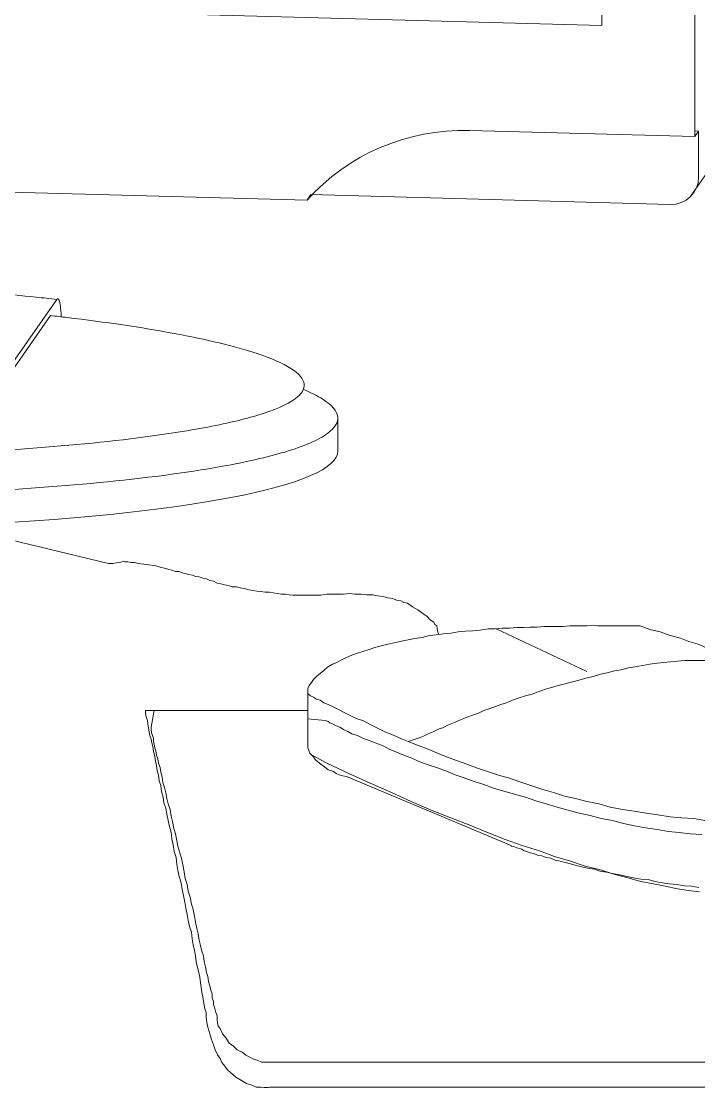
# Model space of a CAD drawing. Header units: millimetres. Extents: x 11706 to 18081, y 7308 to 12674.
# Drawn here: x 16744.9 to 16784.3, y 10612.6 to 10674.8 of the extents above; entities that cross this region are included whole.
import ezdxf

# ---------------------------------------------------------------- set-up
doc = ezdxf.new("R2010")
doc.units = ezdxf.units.MM
doc.layers.get('0').update_dxf_attribs({"lineweight": 0})
doc.layers.add('COMPUTER', color=7, linetype='Continuous', lineweight=0)

# ---------------------------------------------------------------- blocks, each defined once
blk = doc.blocks.new('COMPUTER')
at = {"layer": 'COMPUTER', "color": 7}
for p, q in [((98995.92, 61954.84, -44.22), (98065.73, 62181.51, -44.22)), ((98997.31, 61954.84, -44.22), (98995.92, 61954.84, -44.22)), ((98998.15, 61954.84, -44.22), (98997.31, 61954.84, -44.22)), ((98999.54, 61955.12, -44.22), (98998.15, 61954.84, -44.22)), ((99001.21, 61955.4, -44.22), (98999.54, 61955.12, -44.22)), ((99002.88, 61955.96, -44.22), (99001.21, 61955.4, -44.22)), ((99003.44, 61955.68, -44.22), (99002.88, 61955.96, -44.22)), ((99004.83, 61955.68, -44.22), (99003.44, 61955.68, -44.22)), ((99006.23, 61955.4, -44.22), (99004.83, 61955.68, -44.22)), ((99007.9, 61955.4, -44.22), (99006.23, 61955.4, -44.22)), ((99009.57, 61954.84, -44.22), (99007.9, 61955.4, -44.22)), ((99012.08, 61954.56, -44.22), (99009.57, 61954.84, -44.22)), ((99014.31, 61954.29, -44.22), (99012.08, 61954.56, -44.22)), ((99017.1, 61954.01, -44.22), (99014.31, 61954.29, -44.22)), ((99019.6, 61953.17, -44.22), (99017.1, 61954.01, -44.22)), ((99022.11, 61952.61, -44.22), (99019.6, 61953.17, -44.22)), ((99023.51, 61952.06, -44.22), (99022.11, 61952.61, -44.22)), ((99024.9, 61951.78, -44.22), (99023.51, 61952.06, -44.22)), ((99026.57, 61951.22, -44.22), (99024.9, 61951.78, -44.22)), ((99028.24, 61951.22, -44.22), (99026.57, 61951.22, -44.22)), ((99029.64, 61950.66, -44.22), (99028.24, 61951.22, -44.22)), ((99031.03, 61950.38, -44.22), (99029.64, 61950.66, -44.22)), ((99032.7, 61949.83, -44.22), (99031.03, 61950.38, -44.22)), ((99034.37, 61949.55, -44.22), (99032.7, 61949.83, -44.22)), ((99035.77, 61948.99, -44.22), (99034.37, 61949.55, -44.22)), ((99037.44, 61948.71, -44.22), (99035.77, 61948.99, -44.22)), ((99039.11, 61948.16, -44.22), (99037.44, 61948.71, -44.22)), ((99040.78, 61947.88, -44.22), (99039.11, 61948.16, -44.22)), ((99042.18, 61947.04, -44.22), (99040.78, 61947.88, -44.22)), ((99043.85, 61946.76, -44.22), (99042.18, 61947.04, -44.22)), ((99045.52, 61945.93, -44.22), (99043.85, 61946.76, -44.22)), ((99047.19, 61945.65, -44.22), (99045.52, 61945.93, -44.22)), ((99048.87, 61945.09, -44.22), (99047.19, 61945.65, -44.22)), ((99050.82, 61944.81, -44.22), (99048.87, 61945.09, -44.22)), ((99052.49, 61944.25, -44.22), (99050.82, 61944.81, -44.22)), ((99054.44, 61944.25, -44.22), (99052.49, 61944.25, -44.22)), ((99056.11, 61943.7, -44.22), (99054.44, 61944.25, -44.22)), ((99058.06, 61943.42, -44.22), (99056.11, 61943.7, -44.22)), ((99060.01, 61942.86, -44.22), (99058.06, 61943.42, -44.22)), ((99061.96, 61942.58, -44.22), (99060.01, 61942.86, -44.22)), ((99063.64, 61942.3, -44.22), (99061.96, 61942.58, -44.22)), ((99065.59, 61942.02, -44.22), (99063.64, 61942.3, -44.22)), ((99067.54, 61941.75, -44.22), (99065.59, 61942.02, -44.22)), ((99069.49, 61941.75, -44.22), (99067.54, 61941.75, -44.22)), ((99071.16, 61941.47, -44.22), (99069.49, 61941.75, -44.22)), ((99073.11, 61941.19, -44.22), (99071.16, 61941.47, -44.22)), ((99074.78, 61940.91, -44.22), (99073.11, 61941.19, -44.22)), ((99076.73, 61940.91, -44.22), (99074.78, 61940.91, -44.22)), ((99078.41, 61940.63, -44.22), (99076.73, 61940.91, -44.22)), ((99080.08, 61940.35, -44.22), (99078.41, 61940.63, -44.22)), ((99081.75, 61940.35, -44.22), (99080.08, 61940.35, -44.22)), ((99083.7, 61940.35, -44.22), (99081.75, 61940.35, -44.22)), ((99085.09, 61940.35, -44.22), (99083.7, 61940.35, -44.22)), ((99086.77, 61940.35, -44.22), (99085.09, 61940.35, -44.22)), ((99088.44, 61940.35, -44.22), (99086.77, 61940.35, -44.22)), ((99090.11, 61940.35, -44.22), (99088.44, 61940.35, -44.22)), ((99092.9, 61940.35, -44.22), (99090.11, 61940.35, -44.22)), ((99095.68, 61940.91, -44.22), (99092.9, 61940.35, -44.22)), ((99098.19, 61940.91, -44.22), (99095.68, 61940.91, -44.22)), ((99100.7, 61940.91, -44.22), (99098.19, 61940.91, -44.22)), ((99103.21, 61940.91, -44.22), (99100.7, 61940.91, -44.22)), ((99106, 61941.19, -44.22), (99103.21, 61940.91, -44.22)), ((99108.5, 61940.91, -44.22), (99106, 61941.19, -44.22)), ((99111.29, 61940.91, -44.22), (99108.5, 61940.91, -44.22)), ((99113.8, 61940.63, -44.22), (99111.29, 61940.91, -44.22)), ((99116.59, 61940.63, -44.22), (99113.8, 61940.63, -44.22)), ((99118.81, 61940.07, -44.22), (99116.59, 61940.63, -44.22)), ((99121.32, 61939.79, -44.22), (99118.81, 61940.07, -44.22)), ((99123.55, 61939.24, -44.22), (99121.32, 61939.79, -44.22)), ((99125.78, 61938.96, -44.22), (99123.55, 61939.24, -44.22)), ((99127.45, 61938.12, -44.22), (99125.78, 61938.96, -44.22)), ((99129.4, 61937.84, -44.22), (99127.45, 61938.12, -44.22)), ((99130.8, 61937.01, -44.22), (99129.4, 61937.84, -44.22)), ((99132.47, 61936.73, -44.22), (99130.8, 61937.01, -44.22)), ((99134.7, 61935.06, -44.22), (99132.47, 61936.73, -44.22)), ((99137.21, 61933.66, -44.22), (99134.7, 61935.06, -44.22)), ((99139.44, 61931.99, -44.22), (99137.21, 61933.66, -44.22)), ((99141.39, 61930.6, -44.22), (99139.44, 61931.99, -44.22)), ((99142.78, 61929.2, -44.22), (99141.39, 61930.6, -44.22)), ((99144.45, 61928.09, -44.22), (99142.78, 61929.2, -44.22)), ((99145.01, 61926.98, -44.22), (99144.45, 61928.09, -44.22)), ((99145.85, 61926.42, -44.22), (99145.01, 61926.98, -44.22)), ((99146.13, 61924.19, -44.22), (99145.85, 61926.42, -44.22)), ((99146.71, 61922.43, -44.22), (99146.13, 61924.19, -44.22)), ((99158.94, 61923.91, -44.22), (99155.6, 61923.63, -44.22)), ((99162.29, 61924.19, -44.22), (99158.94, 61923.91, -44.22)), ((99165.63, 61924.47, -44.22), (99162.29, 61924.19, -44.22)), ((99169.26, 61925.02, -44.22), (99165.63, 61924.47, -44.22)), ((99172.32, 61925.02, -44.22), (99169.26, 61925.02, -44.22)), ((99175.67, 61925.3, -44.22), (99172.32, 61925.02, -44.22)), ((99172.94, 61925.08, -44.22), (99214.4, 61905.52, -44.22)), ((99179.01, 61925.3, -44.22), (99175.67, 61925.3, -44.22)), ((99182.35, 61925.58, -44.22), (99179.01, 61925.3, -44.22)), ((99185.42, 61925.58, -44.22), (99182.35, 61925.58, -44.22)), ((99188.49, 61925.86, -44.22), (99185.42, 61925.58, -44.22)), ((99191.55, 61925.86, -44.22), (99188.49, 61925.86, -44.22)), ((99194.89, 61926.14, -44.22), (99191.55, 61925.86, -44.22)), ((99197.68, 61926.14, -44.22), (99194.89, 61926.14, -44.22)), ((99200.75, 61926.14, -44.22), (99197.68, 61926.14, -44.22)), ((99203.53, 61926.14, -44.22), (99200.75, 61926.14, -44.22)), ((99206.6, 61926.42, -44.22), (99203.53, 61926.14, -44.22)), ((99209.11, 61926.42, -44.22), (99206.6, 61926.42, -44.22)), ((99211.89, 61926.42, -44.22), (99209.11, 61926.42, -44.22)), ((99214.4, 61926.42, -44.22), (99211.89, 61926.42, -44.22)), ((99217.19, 61926.7, -44.22), (99214.4, 61926.42, -44.22)), ((99219.42, 61926.42, -44.22), (99217.19, 61926.7, -44.22)), ((99221.65, 61926.42, -44.22), (99219.42, 61926.42, -44.22)), ((99223.6, 61926.42, -44.22), (99221.65, 61926.42, -44.22)), ((99225.83, 61926.42, -44.22), (99223.6, 61926.42, -44.22)), ((99227.5, 61926.42, -44.22), (99225.83, 61926.42, -44.22)), ((99229.17, 61926.42, -44.22), (99227.5, 61926.42, -44.22)), ((99230.84, 61926.42, -44.22), (99229.17, 61926.42, -44.22)), ((99232.52, 61926.42, -44.22), (99230.84, 61926.42, -44.22)), ((99235.02, 61926.42, -44.22), (99232.52, 61926.42, -44.22)), ((99236.98, 61926.42, -44.22), (99235.02, 61926.42, -44.22)), ((99238.09, 61926.42, -44.22), (99236.98, 61926.42, -44.22)), ((99238.65, 61926.42, -44.22), (99238.09, 61926.42, -44.22)), ((99243.11, 61924.75, -44.22), (99238.65, 61926.42, -44.22)), ((99247.84, 61923.63, -44.22), (99243.11, 61924.75, -44.22)), ((99129.68, 61919.45, -44.22), (99126.34, 61918.61, -44.22)), ((99132.75, 61920.01, -44.22), (99129.68, 61919.45, -44.22)), ((99135.81, 61920.57, -44.22), (99132.75, 61920.01, -44.22)), ((99139.16, 61921.12, -44.22), (99135.81, 61920.57, -44.22)), ((99142.5, 61921.96, -44.22), (99139.16, 61921.12, -44.22)), ((99145.57, 61922.24, -44.22), (99142.5, 61921.96, -44.22)), ((99148.91, 61922.8, -44.22), (99145.57, 61922.24, -44.22)), ((99152.26, 61923.07, -44.22), (99148.91, 61922.8, -44.22)), ((99155.6, 61923.63, -44.22), (99152.26, 61923.07, -44.22)), ((99252.3, 61921.96, -44.22), (99247.84, 61923.63, -44.22)), ((99257.04, 61920.84, -44.22), (99252.3, 61921.96, -44.22)), ((99260.94, 61919.17, -44.22), (99257.04, 61920.84, -44.22)), ((99265.12, 61918.06, -44.22), (99260.94, 61919.17, -44.22)), ((99112.13, 61914.71, -44.22), (99109.62, 61913.88, -44.22)), ((99114.91, 61915.55, -44.22), (99112.13, 61914.71, -44.22)), ((99117.98, 61916.66, -44.22), (99114.91, 61915.55, -44.22)), ((99120.49, 61917.22, -44.22), (99117.98, 61916.66, -44.22)), ((99123.55, 61918.06, -44.22), (99120.49, 61917.22, -44.22)), ((99126.34, 61918.61, -44.22), (99123.55, 61918.06, -44.22)), ((99269.02, 61916.39, -44.22), (99265.12, 61918.06, -44.22)), ((99100.14, 61909.7, -44.22), (99098.19, 61908.86, -44.22)), ((99102.37, 61910.81, -44.22), (99100.14, 61909.7, -44.22)), ((99104.6, 61911.93, -44.22), (99102.37, 61910.81, -44.22)), ((99107.11, 61913.04, -44.22), (99104.6, 61911.93, -44.22)), ((99109.62, 61913.88, -44.22), (99107.11, 61913.04, -44.22)), ((99243.11, 61908.86, -44.22), (99246.45, 61909.42, -44.22)), ((99246.45, 61909.42, -44.22), (99249.52, 61909.7, -44.22)), ((99249.52, 61909.7, -44.22), (99252.58, 61909.98, -44.22)), ((99252.58, 61909.98, -44.22), (99255.65, 61910.25, -44.22)), ((99255.65, 61910.25, -44.22), (99258.99, 61910.53, -44.22)), ((99258.99, 61910.53, -44.22), (99262.06, 61910.53, -44.22)), ((99262.06, 61910.53, -44.22), (99265.12, 61910.53, -44.22)), ((99265.12, 61910.53, -44.22), (99268.19, 61910.53, -44.22)), ((99092.62, 61904.68, -44.22), (99091.23, 61903.57, -44.22)), ((99094.29, 61906.07, -44.22), (99092.62, 61904.68, -44.22)), ((99095.96, 61907.47, -44.22), (99094.29, 61906.07, -44.22)), ((99098.19, 61908.86, -44.22), (99095.96, 61907.47, -44.22)), ((99217.19, 61903.29, -44.22), (99220.53, 61904.4, -44.22)), ((99220.53, 61904.4, -44.22), (99223.6, 61904.96, -44.22)), ((99223.6, 61904.96, -44.22), (99226.94, 61905.8, -44.22)), ((99226.94, 61905.8, -44.22), (99230.01, 61906.35, -44.22)), ((99230.01, 61906.35, -44.22), (99233.35, 61907.19, -44.22)), ((99233.35, 61907.19, -44.22), (99236.42, 61907.75, -44.22)), ((99236.42, 61907.75, -44.22), (99239.76, 61908.3, -44.22)), ((99239.76, 61908.3, -44.22), (99243.11, 61908.86, -44.22)), ((99088.72, 61900.5, -44.22), (99087.6, 61899.11, -44.22)), ((99089.55, 61901.89, -44.22), (99088.72, 61900.5, -44.22)), ((99091.23, 61903.57, -44.22), (99089.55, 61901.89, -44.22)), ((99201.3, 61899.11, -44.22), (99204.37, 61899.94, -44.22)), ((99204.37, 61899.94, -44.22), (99207.71, 61900.78, -44.22)), ((99207.71, 61900.78, -44.22), (99210.78, 61901.62, -44.22)), ((99210.78, 61901.62, -44.22), (99213.85, 61902.45, -44.22)), ((99213.85, 61902.45, -44.22), (99217.19, 61903.29, -44.22)), ((99087.6, 61899.11, -44.22), (99087.04, 61897.71, -44.22)), ((99087.04, 61897.71, -44.22), (99087.04, 61871.24, -44.22)), ((99087.04, 61895.32, -44.22), (99087.32, 61895.21, -44.22)), ((99087.04, 61895.32, -44.22), (99087.32, 61895.21, -44.22)), ((99087.32, 61895.21, -44.22), (99088.16, 61894.37, -44.22)), ((99087.32, 61895.21, -44.22), (99088.16, 61894.37, -44.22)), ((99186.26, 61894.37, -44.22), (99189.32, 61895.21, -44.22)), ((99189.32, 61895.21, -44.22), (99192.11, 61896.32, -44.22)), ((99192.11, 61896.32, -44.22), (99195.45, 61897.44, -44.22)), ((99195.45, 61897.44, -44.22), (99198.24, 61898.27, -44.22)), ((99198.24, 61898.27, -44.22), (99201.3, 61899.11, -44.22)), ((99088.16, 61894.37, -44.22), (99089.55, 61893.81, -44.22)), ((99088.16, 61894.37, -44.22), (99089.55, 61893.81, -44.22)), ((99089.55, 61893.81, -44.22), (99090.95, 61892.98, -44.22)), ((99089.55, 61893.81, -44.22), (99090.95, 61892.98, -44.22)), ((99090.95, 61892.98, -44.22), (99092.62, 61892.42, -44.22)), ((99090.95, 61892.98, -44.22), (99092.62, 61892.42, -44.22)), ((99092.62, 61892.42, -44.22), (99094.29, 61891.3, -44.22)), ((99092.62, 61892.42, -44.22), (99094.29, 61891.3, -44.22)), ((99094.29, 61891.3, -44.22), (99096.24, 61890.47, -44.22)), ((99094.29, 61891.3, -44.22), (99096.24, 61890.47, -44.22)), ((99096.24, 61890.47, -44.22), (99098.47, 61889.35, -44.22)), ((99096.24, 61890.47, -44.22), (99098.47, 61889.35, -44.22)), ((99172.6, 61889.63, -44.22), (99175.11, 61890.47, -44.22)), ((99175.11, 61890.47, -44.22), (99177.62, 61891.3, -44.22)), ((99177.62, 61891.3, -44.22), (99180.4, 61892.42, -44.22)), ((99180.4, 61892.42, -44.22), (99183.47, 61893.53, -44.22)), ((99183.47, 61893.53, -44.22), (99186.26, 61894.37, -44.22)), ((99012.92, 61887.12, -44.22), (99012.92, 61887.68, -44.22)), ((99012.92, 61887.68, -44.22), (99087.04, 61887.68, -44.22)), ((99012.92, 61886.29, -44.22), (99012.92, 61887.12, -44.22)), ((99013.19, 61884.89, -44.22), (99012.92, 61886.29, -44.22)), ((99013.75, 61883.22, -44.22), (99013.19, 61884.89, -44.22)), ((99015.42, 61880.16, -44.22), (99016.82, 61887.68, -44.22)), ((99098.47, 61889.35, -44.22), (99100.98, 61888.24, -44.22)), ((99098.47, 61889.35, -44.22), (99100.98, 61888.24, -44.22)), ((99100.98, 61888.24, -44.22), (99103.49, 61886.85, -44.22)), ((99100.98, 61888.24, -44.22), (99103.49, 61886.85, -44.22)), ((99103.49, 61886.85, -44.22), (99106.27, 61885.45, -44.22)), ((99103.49, 61886.85, -44.22), (99106.27, 61885.45, -44.22)), ((99106.27, 61885.45, -44.22), (99109.06, 61884.06, -44.22)), ((99106.27, 61885.45, -44.22), (99109.06, 61884.06, -44.22)), ((99158.11, 61884.06, -44.22), (99160.06, 61884.89, -44.22)), ((99160.06, 61884.89, -44.22), (99162.57, 61885.73, -44.22)), ((99162.57, 61885.73, -44.22), (99164.8, 61886.57, -44.22)), ((99164.8, 61886.57, -44.22), (99167.31, 61887.68, -44.22)), ((99167.31, 61887.68, -44.22), (99169.81, 61888.52, -44.22)), ((99169.81, 61888.52, -44.22), (99172.6, 61889.63, -44.22)), ((99014.03, 61880.44, -44.22), (99013.75, 61883.22, -44.22)), ((99014.59, 61877.93, -44.22), (99014.03, 61880.44, -44.22)), ((99015.42, 61879.6, -44.22), (99015.42, 61880.16, -44.22)), ((99087.04, 61883.92, -44.22), (99094.85, 61883.22, -44.22)), ((99094.85, 61883.22, -44.22), (99096.24, 61882.66, -44.22)), ((99096.24, 61882.66, -44.22), (99097.08, 61882.11, -44.22)), ((99097.08, 61882.11, -44.22), (99098.47, 61881.55, -44.22)), ((99098.47, 61881.55, -44.22), (99099.86, 61880.71, -44.22)), ((99099.86, 61880.71, -44.22), (99101.54, 61880.16, -44.22)), ((99101.54, 61880.16, -44.22), (99103.21, 61879.04, -44.22)), ((99109.06, 61884.06, -44.22), (99112.4, 61882.94, -44.22)), ((99109.06, 61884.06, -44.22), (99112.4, 61882.94, -44.22)), ((99112.4, 61882.94, -44.22), (99115.47, 61881.27, -44.22)), ((99112.4, 61882.94, -44.22), (99115.47, 61881.27, -44.22)), ((99115.47, 61881.27, -44.22), (99118.81, 61879.6, -44.22)), ((99115.47, 61881.27, -44.22), (99118.81, 61879.6, -44.22)), ((99148.63, 61879.88, -44.22), (99150.31, 61880.71, -44.22)), ((99150.31, 61880.71, -44.22), (99151.98, 61881.55, -44.22)), ((99151.98, 61881.55, -44.22), (99154.21, 61882.39, -44.22)), ((99154.21, 61882.39, -44.22), (99155.88, 61883.22, -44.22)), ((99155.88, 61883.22, -44.22), (99158.11, 61884.06, -44.22)), ((99014.87, 61876.26, -44.22), (99014.59, 61877.93, -44.22)), ((99015.42, 61874.58, -44.22), (99014.87, 61876.26, -44.22)), ((99015.42, 61878.76, -44.22), (99015.42, 61879.6, -44.22)), ((99015.7, 61877.09, -44.22), (99015.42, 61878.76, -44.22)), ((99016.54, 61875.14, -44.22), (99015.7, 61877.09, -44.22)), ((99016.54, 61873.75, -44.22), (99016.54, 61875.14, -44.22)), ((99103.21, 61879.04, -44.22), (99105.16, 61878.21, -44.22)), ((99105.16, 61878.21, -44.22), (99107.11, 61877.09, -44.22)), ((99107.11, 61877.09, -44.22), (99109.62, 61876.26, -44.22)), ((99109.62, 61876.26, -44.22), (99112.13, 61875.14, -44.22)), ((99112.13, 61875.14, -44.22), (99114.91, 61874.03, -44.22)), ((99118.81, 61879.6, -44.22), (99122.16, 61877.93, -44.22)), ((99118.81, 61879.6, -44.22), (99122.16, 61877.93, -44.22)), ((99122.16, 61877.93, -44.22), (99126.06, 61876.53, -44.22)), ((99122.16, 61877.93, -44.22), (99126.06, 61876.53, -44.22)), ((99126.06, 61876.53, -44.22), (99129.68, 61874.86, -44.22)), ((99126.06, 61876.53, -44.22), (99129.68, 61874.86, -44.22)), ((99132.73, 61873.56, -44.22), (99138.32, 61875.42, -44.22)), ((99137.49, 61875.14, -44.22), (99137.49, 61875.14, -44.22)), ((99138.32, 61875.42, -44.22), (99139.72, 61875.98, -44.22)), ((99139.72, 61875.98, -44.22), (99141.95, 61877.09, -44.22)), ((99141.95, 61877.09, -44.22), (99144.17, 61877.93, -44.22)), ((99144.17, 61877.93, -44.22), (99146.96, 61879.32, -44.22)), ((99146.96, 61879.32, -44.22), (99148.63, 61879.88, -44.22)), ((99015.7, 61872.91, -44.22), (99015.42, 61874.58, -44.22)), ((99016.26, 61871.24, -44.22), (99015.7, 61872.91, -44.22)), ((99016.54, 61869.01, -44.22), (99016.26, 61871.24, -44.22)), ((99016.82, 61872.35, -44.22), (99016.54, 61873.75, -44.22)), ((99017.1, 61870.68, -44.22), (99016.82, 61872.35, -44.22)), ((99017.65, 61869.29, -44.22), (99017.1, 61870.68, -44.22)), ((99087.04, 61871.24, -44.22), (99087.04, 61870.68, -44.22)), ((99087.04, 61870.68, -44.22), (99087.32, 61869.85, -44.22)), ((99114.91, 61874.03, -44.22), (99117.7, 61872.91, -44.22)), ((99117.7, 61872.91, -44.22), (99121.04, 61871.8, -44.22)), ((99121.04, 61871.8, -44.22), (99124.11, 61870.12, -44.22)), ((99129.68, 61874.86, -44.22), (99133.58, 61873.19, -44.22)), ((99129.68, 61874.86, -44.22), (99133.58, 61873.19, -44.22)), ((99133.58, 61873.19, -44.22), (99137.76, 61871.52, -44.22)), ((99133.58, 61873.19, -44.22), (99137.76, 61871.52, -44.22)), ((99137.76, 61871.52, -44.22), (99141.95, 61870.12, -44.22)), ((99137.76, 61871.52, -44.22), (99141.95, 61870.12, -44.22)), ((99017.1, 61866.78, -44.22), (99016.54, 61869.01, -44.22)), ((99017.37, 61864.55, -44.22), (99017.1, 61866.78, -44.22)), ((99017.93, 61867.34, -44.22), (99017.65, 61869.29, -44.22)), ((99018.49, 61865.67, -44.22), (99017.93, 61867.34, -44.22)), ((99018.77, 61863.71, -44.22), (99018.49, 61865.67, -44.22)), ((99087.32, 61869.85, -44.22), (99087.88, 61868.17, -44.22)), ((99087.88, 61868.17, -44.22), (99089.55, 61866.5, -44.22)), ((99095.68, 61863.71, -44.22), (99088.6, 61867.45, -44.22)), ((99095.68, 61863.71, -44.22), (99088.6, 61867.45, -44.22)), ((99089.55, 61866.5, -44.22), (99090.39, 61865.39, -44.22)), ((99090.39, 61865.39, -44.22), (99091.5, 61864.27, -44.22)), ((99124.11, 61870.12, -44.22), (99127.45, 61868.73, -44.22)), ((99127.45, 61868.73, -44.22), (99130.8, 61867.34, -44.22)), ((99130.8, 61867.34, -44.22), (99134.42, 61865.94, -44.22)), ((99134.42, 61865.94, -44.22), (99138.04, 61864.27, -44.22)), ((99141.95, 61870.12, -44.22), (99146.13, 61868.17, -44.22)), ((99141.95, 61870.12, -44.22), (99146.13, 61868.17, -44.22)), ((99146.13, 61868.17, -44.22), (99150.31, 61866.5, -44.22)), ((99146.13, 61868.17, -44.22), (99150.31, 61866.5, -44.22)), ((99150.31, 61866.5, -44.22), (99154.76, 61864.83, -44.22)), ((99150.31, 61866.5, -44.22), (99154.76, 61864.83, -44.22)), ((99017.93, 61862.6, -44.22), (99017.37, 61864.55, -44.22)), ((99018.21, 61860.37, -44.22), (99017.93, 61862.6, -44.22)), ((99019.6, 61861.76, -44.22), (99018.77, 61863.71, -44.22)), ((99019.88, 61859.53, -44.22), (99019.6, 61861.76, -44.22)), ((99091.5, 61864.27, -44.22), (99092.9, 61863.16, -44.22)), ((99092.9, 61863.16, -44.22), (99094.57, 61862.04, -44.22)), ((99094.57, 61862.04, -44.22), (99096.24, 61860.65, -44.22)), ((99105.72, 61858.98, -44.22), (99095.68, 61863.71, -44.22)), ((99105.72, 61858.98, -44.22), (99095.68, 61863.71, -44.22)), ((99096.24, 61860.65, -44.22), (99098.75, 61859.81, -44.22)), ((99138.04, 61864.27, -44.22), (99141.95, 61862.88, -44.22)), ((99141.95, 61862.88, -44.22), (99146.13, 61861.49, -44.22)), ((99146.13, 61861.49, -44.22), (99150.31, 61860.09, -44.22)), ((99154.76, 61864.83, -44.22), (99159.5, 61863.16, -44.22)), ((99154.76, 61864.83, -44.22), (99159.5, 61863.16, -44.22)), ((99159.5, 61863.16, -44.22), (99163.96, 61861.49, -44.22)), ((99159.5, 61863.16, -44.22), (99163.96, 61861.49, -44.22)), ((99163.96, 61861.49, -44.22), (99168.98, 61859.81, -44.22)), ((99163.96, 61861.49, -44.22), (99168.98, 61859.81, -44.22)), ((99018.77, 61858.14, -44.22), (99018.21, 61860.37, -44.22)), ((99019.05, 61855.63, -44.22), (99018.77, 61858.14, -44.22)), ((99019.88, 61853.4, -44.22), (99019.05, 61855.63, -44.22)), ((99020.44, 61857.3, -44.22), (99019.88, 61859.53, -44.22)), ((99020.72, 61854.8, -44.22), (99020.44, 61857.3, -44.22)), ((99098.75, 61859.81, -44.22), (99099.86, 61858.98, -44.22)), ((99099.86, 61858.98, -44.22), (99101.26, 61858.42, -44.22)), ((99101.26, 61858.42, -44.22), (99102.93, 61857.86, -44.22)), ((99102.93, 61857.86, -44.22), (99104.6, 61857.58, -44.22)), ((99104.6, 61857.58, -44.22), (99179.85, 61826.09, -44.22)), ((99115.47, 61854.52, -44.22), (99105.72, 61858.98, -44.22)), ((99115.47, 61854.52, -44.22), (99105.72, 61858.98, -44.22)), ((99150.31, 61860.09, -44.22), (99154.21, 61858.42, -44.22)), ((99154.21, 61858.42, -44.22), (99158.39, 61857.03, -44.22)), ((99158.39, 61857.03, -44.22), (99162.85, 61855.35, -44.22)), ((99168.98, 61859.81, -44.22), (99173.99, 61858.14, -44.22)), ((99168.98, 61859.81, -44.22), (99173.99, 61858.14, -44.22)), ((99173.99, 61858.14, -44.22), (99179.01, 61856.75, -44.22)), ((99173.99, 61858.14, -44.22), (99179.01, 61856.75, -44.22)), ((99179.01, 61856.75, -44.22), (99183.75, 61855.08, -44.22)), ((99179.01, 61856.75, -44.22), (99183.75, 61855.08, -44.22)), ((99020.16, 61850.62, -44.22), (99019.88, 61853.4, -44.22)), ((99021.55, 61852.57, -44.22), (99020.72, 61854.8, -44.22)), ((99022.11, 61850.06, -44.22), (99021.55, 61852.57, -44.22)), ((99125.22, 61850.34, -44.22), (99115.47, 61854.52, -44.22)), ((99125.22, 61850.34, -44.22), (99115.47, 61854.52, -44.22)), ((99162.85, 61855.35, -44.22), (99167.31, 61853.96, -44.22)), ((99167.31, 61853.96, -44.22), (99171.76, 61852.29, -44.22)), ((99171.76, 61852.29, -44.22), (99176.5, 61850.9, -44.22)), ((99176.5, 61850.9, -44.22), (99181.24, 61849.5, -44.22)), ((99183.75, 61855.08, -44.22), (99188.76, 61853.4, -44.22)), ((99183.75, 61855.08, -44.22), (99188.76, 61853.4, -44.22)), ((99188.76, 61853.4, -44.22), (99193.78, 61851.73, -44.22)), ((99188.76, 61853.4, -44.22), (99193.78, 61851.73, -44.22)), ((99193.78, 61851.73, -44.22), (99199.07, 61850.34, -44.22)), ((99193.78, 61851.73, -44.22), (99199.07, 61850.34, -44.22)), ((99021, 61848.11, -44.22), (99020.16, 61850.62, -44.22)), ((99021.28, 61845.6, -44.22), (99021, 61848.11, -44.22)), ((99022.67, 61847.55, -44.22), (99022.11, 61850.06, -44.22)), ((99023.23, 61845.04, -44.22), (99022.67, 61847.55, -44.22)), ((99134.14, 61846.16, -44.22), (99125.22, 61850.34, -44.22)), ((99134.14, 61846.16, -44.22), (99125.22, 61850.34, -44.22)), ((99143.34, 61842.26, -44.22), (99134.14, 61846.16, -44.22)), ((99143.34, 61842.26, -44.22), (99134.14, 61846.16, -44.22)), ((99181.24, 61849.5, -44.22), (99186.26, 61848.11, -44.22)), ((99186.26, 61848.11, -44.22), (99190.99, 61846.44, -44.22)), ((99190.99, 61846.44, -44.22), (99195.73, 61845.04, -44.22)), ((99199.07, 61850.34, -44.22), (99204.09, 61848.67, -44.22)), ((99199.07, 61850.34, -44.22), (99204.09, 61848.67, -44.22)), ((99204.09, 61848.67, -44.22), (99209.11, 61847.55, -44.22)), ((99204.09, 61848.67, -44.22), (99209.11, 61847.55, -44.22)), ((99209.11, 61847.55, -44.22), (99214.4, 61846.16, -44.22)), ((99209.11, 61847.55, -44.22), (99214.4, 61846.16, -44.22)), ((99214.4, 61846.16, -44.22), (99219.98, 61845.04, -44.22)), ((99214.4, 61846.16, -44.22), (99219.98, 61845.04, -44.22)), ((99022.11, 61843.09, -44.22), (99021.28, 61845.6, -44.22)), ((99022.67, 61840.31, -44.22), (99022.11, 61843.09, -44.22)), ((99024.06, 61842.53, -44.22), (99023.23, 61845.04, -44.22)), ((99024.62, 61839.47, -44.22), (99024.06, 61842.53, -44.22)), ((99152.26, 61838.63, -44.22), (99143.34, 61842.26, -44.22)), ((99152.26, 61838.63, -44.22), (99143.34, 61842.26, -44.22)), ((99195.73, 61845.04, -44.22), (99200.75, 61843.65, -44.22)), ((99200.75, 61843.65, -44.22), (99205.76, 61842.26, -44.22)), ((99205.76, 61842.26, -44.22), (99210.78, 61840.86, -44.22)), ((99219.98, 61845.04, -44.22), (99224.99, 61843.65, -44.22)), ((99219.98, 61845.04, -44.22), (99224.99, 61843.65, -44.22)), ((99224.99, 61843.65, -44.22), (99230.57, 61842.53, -44.22)), ((99224.99, 61843.65, -44.22), (99230.57, 61842.53, -44.22)), ((99230.57, 61842.53, -44.22), (99235.86, 61841.7, -44.22)), ((99230.57, 61842.53, -44.22), (99235.86, 61841.7, -44.22)), ((99235.86, 61841.7, -44.22), (99241.43, 61840.86, -44.22)), ((99235.86, 61841.7, -44.22), (99241.43, 61840.86, -44.22)), ((99023.23, 61837.52, -44.22), (99022.67, 61840.31, -44.22)), ((99023.78, 61834.73, -44.22), (99023.23, 61837.52, -44.22)), ((99025.18, 61836.96, -44.22), (99024.62, 61839.47, -44.22)), ((99025.73, 61833.9, -44.22), (99025.18, 61836.96, -44.22)), ((99160.9, 61835.29, -44.22), (99152.26, 61838.63, -44.22)), ((99160.9, 61835.29, -44.22), (99152.26, 61838.63, -44.22)), ((99210.78, 61840.86, -44.22), (99215.8, 61839.75, -44.22)), ((99215.8, 61839.75, -44.22), (99220.81, 61838.35, -44.22)), ((99220.81, 61838.35, -44.22), (99226.11, 61837.52, -44.22)), ((99226.11, 61837.52, -44.22), (99231.12, 61836.12, -44.22)), ((99241.43, 61840.86, -44.22), (99246.73, 61840.03, -44.22)), ((99241.43, 61840.86, -44.22), (99246.73, 61840.03, -44.22)), ((99246.73, 61840.03, -44.22), (99252.3, 61839.19, -44.22)), ((99246.73, 61840.03, -44.22), (99252.3, 61839.19, -44.22)), ((99252.3, 61839.19, -44.22), (99257.6, 61838.63, -44.22)), ((99252.3, 61839.19, -44.22), (99257.6, 61838.63, -44.22)), ((99257.6, 61838.63, -44.22), (99263.17, 61838.35, -44.22)), ((99257.6, 61838.63, -44.22), (99263.17, 61838.35, -44.22)), ((99263.17, 61838.35, -44.22), (99268.19, 61837.52, -44.22)), ((99263.17, 61838.35, -44.22), (99268.19, 61837.52, -44.22)), ((99024.62, 61832.22, -44.22), (99023.78, 61834.73, -44.22)), ((99024.9, 61829.16, -44.22), (99024.62, 61832.22, -44.22)), ((99026.57, 61831.39, -44.22), (99025.73, 61833.9, -44.22)), ((99027.13, 61828.32, -44.22), (99026.57, 61831.39, -44.22)), ((99168.98, 61831.94, -44.22), (99160.9, 61835.29, -44.22)), ((99168.98, 61831.94, -44.22), (99160.9, 61835.29, -44.22)), ((99177.06, 61828.88, -44.22), (99168.98, 61831.94, -44.22)), ((99177.06, 61828.88, -44.22), (99168.98, 61831.94, -44.22)), ((99231.12, 61836.12, -44.22), (99236.14, 61835.01, -44.22)), ((99236.14, 61835.01, -44.22), (99241.16, 61834.17, -44.22)), ((99241.16, 61834.17, -44.22), (99246.45, 61833.34, -44.22)), ((99246.45, 61833.34, -44.22), (99251.47, 61832.5, -44.22)), ((99251.47, 61832.5, -44.22), (99256.48, 61831.94, -44.22)), ((99256.48, 61831.94, -44.22), (99261.5, 61831.39, -44.22)), ((99261.5, 61831.39, -44.22), (99266.79, 61831.11, -44.22)), ((99025.46, 61826.37, -44.22), (99024.9, 61829.16, -44.22)), ((99027.69, 61825.81, -44.22), (99027.13, 61828.32, -44.22)), ((99184.86, 61826.09, -44.22), (99177.06, 61828.88, -44.22)), ((99184.86, 61826.09, -44.22), (99177.06, 61828.88, -44.22)), ((99026.01, 61823.31, -44.22), (99025.46, 61826.37, -44.22)), ((99026.85, 61820.52, -44.22), (99026.01, 61823.31, -44.22)), ((99028.52, 61822.75, -44.22), (99027.69, 61825.81, -44.22)), ((99029.36, 61820.24, -44.22), (99028.52, 61822.75, -44.22)), ((99179.85, 61826.09, -44.22), (99179.85, 61825.81, -44.22)), ((99179.85, 61825.81, -44.22), (99180.96, 61825.54, -44.22)), ((99180.96, 61825.54, -44.22), (99182.35, 61824.98, -44.22)), ((99182.35, 61824.98, -44.22), (99184.58, 61824.42, -44.22)), ((99184.58, 61824.42, -44.22), (99185.42, 61823.86, -44.22)), ((99192.67, 61823.58, -44.22), (99184.86, 61826.09, -44.22)), ((99192.67, 61823.58, -44.22), (99184.86, 61826.09, -44.22)), ((99185.42, 61823.86, -44.22), (99186.81, 61823.31, -44.22)), ((99186.81, 61823.31, -44.22), (99188.49, 61822.75, -44.22)), ((99188.49, 61822.75, -44.22), (99190.16, 61822.47, -44.22)), ((99190.16, 61822.47, -44.22), (99191.83, 61821.63, -44.22)), ((99191.83, 61821.63, -44.22), (99193.78, 61821.35, -44.22)), ((99199.63, 61821.08, -44.22), (99192.67, 61823.58, -44.22)), ((99199.63, 61821.08, -44.22), (99192.67, 61823.58, -44.22)), ((99027.13, 61817.45, -44.22), (99026.85, 61820.52, -44.22)), ((99027.69, 61814.67, -44.22), (99027.13, 61817.45, -44.22)), ((99029.91, 61817.17, -44.22), (99029.36, 61820.24, -44.22)), ((99030.47, 61814.11, -44.22), (99029.91, 61817.17, -44.22)), ((99193.78, 61821.35, -44.22), (99195.73, 61820.52, -44.22)), ((99195.73, 61820.52, -44.22), (99197.96, 61820.24, -44.22)), ((99197.96, 61820.24, -44.22), (99199.91, 61819.4, -44.22)), ((99206.88, 61818.85, -44.22), (99199.63, 61821.08, -44.22)), ((99206.88, 61818.85, -44.22), (99199.63, 61821.08, -44.22)), ((99199.91, 61819.4, -44.22), (99202.14, 61818.85, -44.22)), ((99202.14, 61818.85, -44.22), (99204.37, 61818.29, -44.22)), ((99204.37, 61818.29, -44.22), (99206.88, 61817.73, -44.22)), ((99213.57, 61816.62, -44.22), (99206.88, 61818.85, -44.22)), ((99213.57, 61816.62, -44.22), (99206.88, 61818.85, -44.22)), ((99206.88, 61817.73, -44.22), (99209.39, 61816.9, -44.22)), ((99209.39, 61816.9, -44.22), (99211.89, 61816.34, -44.22)), ((99028.24, 61811.88, -44.22), (99027.69, 61814.67, -44.22)), ((99029.08, 61809.09, -44.22), (99028.24, 61811.88, -44.22)), ((99031.03, 61811.04, -44.22), (99030.47, 61814.11, -44.22)), ((99211.89, 61816.34, -44.22), (99214.68, 61815.78, -44.22)), ((99220.53, 61814.95, -44.22), (99213.57, 61816.62, -44.22)), ((99220.53, 61814.95, -44.22), (99213.57, 61816.62, -44.22)), ((99214.68, 61815.78, -44.22), (99217.75, 61815.22, -44.22)), ((99217.75, 61815.22, -44.22), (99220.25, 61814.39, -44.22)), ((99220.25, 61814.39, -44.22), (99223.32, 61813.83, -44.22)), ((99226.66, 61812.99, -44.22), (99220.53, 61814.95, -44.22)), ((99226.66, 61812.99, -44.22), (99220.53, 61814.95, -44.22)), ((99223.32, 61813.83, -44.22), (99226.11, 61813.27, -44.22)), ((99226.11, 61813.27, -44.22), (99229.45, 61812.72, -44.22)), ((99233.07, 61811.32, -44.22), (99226.66, 61812.99, -44.22)), ((99233.07, 61811.32, -44.22), (99226.66, 61812.99, -44.22)), ((99229.45, 61812.72, -44.22), (99232.52, 61811.88, -44.22)), ((99232.52, 61811.88, -44.22), (99235.58, 61811.32, -44.22)), ((99029.64, 61806.03, -44.22), (99029.08, 61809.09, -44.22)), ((99031.87, 61808.26, -44.22), (99031.03, 61811.04, -44.22)), ((99032.42, 61805.19, -44.22), (99031.87, 61808.26, -44.22)), ((99238.93, 61809.65, -44.22), (99233.07, 61811.32, -44.22)), ((99238.93, 61809.65, -44.22), (99233.07, 61811.32, -44.22)), ((99235.58, 61811.32, -44.22), (99238.93, 61810.76, -44.22)), ((99238.93, 61810.76, -44.22), (99242.27, 61810.49, -44.22)), ((99244.78, 61808.54, -44.22), (99238.93, 61809.65, -44.22)), ((99244.78, 61808.54, -44.22), (99238.93, 61809.65, -44.22)), ((99242.27, 61810.49, -44.22), (99245.34, 61809.65, -44.22)), ((99250.07, 61807.42, -44.22), (99244.78, 61808.54, -44.22)), ((99250.07, 61807.42, -44.22), (99244.78, 61808.54, -44.22)), ((99245.34, 61809.65, -44.22), (99248.68, 61809.09, -44.22)), ((99248.68, 61809.09, -44.22), (99252.02, 61808.54, -44.22)), ((99255.65, 61806.31, -44.22), (99250.07, 61807.42, -44.22)), ((99255.65, 61806.31, -44.22), (99250.07, 61807.42, -44.22)), ((99252.02, 61808.54, -44.22), (99255.37, 61808.26, -44.22)), ((99255.37, 61808.26, -44.22), (99258.71, 61807.7, -44.22)), ((99258.71, 61807.7, -44.22), (99262.06, 61807.42, -44.22)), ((99262.06, 61807.42, -44.22), (99265.4, 61806.86, -44.22)), ((99030.19, 61803.24, -44.22), (99029.64, 61806.03, -44.22)), ((99030.75, 61800.18, -44.22), (99030.19, 61803.24, -44.22)), ((99033.26, 61802.4, -44.22), (99032.42, 61805.19, -44.22)), ((99033.82, 61799.34, -44.22), (99033.26, 61802.4, -44.22)), ((99260.66, 61805.47, -44.22), (99255.65, 61806.31, -44.22)), ((99260.66, 61805.47, -44.22), (99255.65, 61806.31, -44.22)), ((99265.68, 61804.91, -44.22), (99260.66, 61805.47, -44.22)), ((99265.68, 61804.91, -44.22), (99260.66, 61805.47, -44.22)), ((99031.31, 61797.39, -44.22), (99030.75, 61800.18, -44.22)), ((99031.87, 61794.6, -44.22), (99031.31, 61797.39, -44.22)), ((99034.65, 61796.83, -44.22), (99033.82, 61799.34, -44.22)), ((99032.42, 61791.81, -44.22), (99031.87, 61794.6, -44.22)), ((99035.21, 61793.77, -44.22), (99034.65, 61796.83, -44.22)), ((99035.77, 61790.98, -44.22), (99035.21, 61793.77, -44.22)), ((99032.98, 61789.03, -44.22), (99032.42, 61791.81, -44.22)), ((99033.82, 61786.52, -44.22), (99032.98, 61789.03, -44.22)), ((99036.32, 61788.19, -44.22), (99035.77, 61790.98, -44.22)), ((99036.88, 61785.68, -44.22), (99036.32, 61788.19, -44.22)), ((99034.1, 61783.45, -44.22), (99033.82, 61786.52, -44.22)), ((99034.65, 61780.67, -44.22), (99034.1, 61783.45, -44.22)), ((99037.44, 61782.9, -44.22), (99036.88, 61785.68, -44.22)), ((99038, 61780.39, -44.22), (99037.44, 61782.9, -44.22)), ((99035.21, 61778.16, -44.22), (99034.65, 61780.67, -44.22)), ((99035.77, 61775.65, -44.22), (99035.21, 61778.16, -44.22)), ((99038.55, 61777.88, -44.22), (99038, 61780.39, -44.22)), ((99039.39, 61775.65, -44.22), (99038.55, 61777.88, -44.22)), ((99036.05, 61772.86, -44.22), (99035.77, 61775.65, -44.22)), ((99036.6, 61770.36, -44.22), (99036.05, 61772.86, -44.22)), ((99039.67, 61773.14, -44.22), (99039.39, 61775.65, -44.22)), ((99040.23, 61770.63, -44.22), (99039.67, 61773.14, -44.22)), ((99037.16, 61768.13, -44.22), (99036.6, 61770.36, -44.22)), ((99037.72, 61765.9, -44.22), (99037.16, 61768.13, -44.22)), ((99040.78, 61768.13, -44.22), (99040.23, 61770.63, -44.22)), ((99041.34, 61766.18, -44.22), (99040.78, 61768.13, -44.22)), ((99038, 61763.39, -44.22), (99037.72, 61765.9, -44.22)), ((99038.28, 61761.16, -44.22), (99038, 61763.39, -44.22)), ((99041.62, 61763.95, -44.22), (99041.34, 61766.18, -44.22)), ((99042.18, 61762, -44.22), (99041.62, 61763.95, -44.22)), ((99038.55, 61758.93, -44.22), (99038.28, 61761.16, -44.22)), ((99039.11, 61756.98, -44.22), (99038.55, 61758.93, -44.22)), ((99042.73, 61760.04, -44.22), (99042.18, 61762, -44.22)), ((99043.29, 61758.37, -44.22), (99042.73, 61760.04, -44.22)), ((99043.29, 61756.42, -44.22), (99043.29, 61758.37, -44.22)), ((99039.39, 61754.75, -44.22), (99039.11, 61756.98, -44.22)), ((99039.67, 61753.08, -44.22), (99039.39, 61754.75, -44.22)), ((99043.85, 61754.75, -44.22), (99043.29, 61756.42, -44.22)), ((99043.85, 61753.36, -44.22), (99043.85, 61754.75, -44.22)), ((99044.41, 61752.24, -44.22), (99043.85, 61753.36, -44.22)), ((99039.95, 61751.41, -44.22), (99039.67, 61753.08, -44.22)), ((99040.5, 61749.73, -44.22), (99039.95, 61751.41, -44.22)), ((99040.5, 61747.78, -44.22), (99040.5, 61749.73, -44.22)), ((99044.96, 61749.73, -44.22), (99044.41, 61752.24, -44.22)), ((99045.52, 61748.34, -44.22), (99044.96, 61749.73, -44.22)), ((99040.78, 61746.11, -44.22), (99040.5, 61747.78, -44.22)), ((99041.06, 61744.44, -44.22), (99040.78, 61746.11, -44.22)), ((99041.34, 61743.05, -44.22), (99041.06, 61744.44, -44.22)), ((99045.52, 61746.67, -44.22), (99045.52, 61748.34, -44.22)), ((99045.8, 61745, -44.22), (99045.52, 61746.67, -44.22)), ((99046.08, 61743.6, -44.22), (99045.8, 61745, -44.22)), ((99046.91, 61742.49, -44.22), (99046.08, 61743.6, -44.22)), ((99042.18, 61739.98, -44.22), (99041.34, 61743.05, -44.22)), ((99043.01, 61737.47, -44.22), (99042.18, 61739.98, -44.22)), ((99048.03, 61739.98, -44.22), (99046.91, 61742.49, -44.22)), ((99049.7, 61738.03, -44.22), (99048.03, 61739.98, -44.22)), ((99043.85, 61734.96, -44.22), (99043.01, 61737.47, -44.22)), ((99044.69, 61732.73, -44.22), (99043.85, 61734.96, -44.22)), ((99051.09, 61735.8, -44.22), (99049.7, 61738.03, -44.22)), ((99053.05, 61734.41, -44.22), (99051.09, 61735.8, -44.22)), ((99054.72, 61732.73, -44.22), (99053.05, 61734.41, -44.22)), ((99045.8, 61730.5, -44.22), (99044.69, 61732.73, -44.22)), ((99046.91, 61728.83, -44.22), (99045.8, 61730.5, -44.22)), ((99056.95, 61731.62, -44.22), (99054.72, 61732.73, -44.22)), ((99058.62, 61730.23, -44.22), (99056.95, 61731.62, -44.22)), ((99060.57, 61729.39, -44.22), (99058.62, 61730.23, -44.22)), ((99062.24, 61728.55, -44.22), (99060.57, 61729.39, -44.22)), ((99047.75, 61726.88, -44.22), (99046.91, 61728.83, -44.22)), ((99049.14, 61725.21, -44.22), (99047.75, 61726.88, -44.22)), ((99050.26, 61723.54, -44.22), (99049.14, 61725.21, -44.22)), ((99063.91, 61728, -44.22), (99062.24, 61728.55, -44.22)), ((99065.86, 61727.16, -44.22), (99063.91, 61728, -44.22)), ((99066.98, 61727.16, -44.22), (99065.86, 61727.16, -44.22)), ((99671.44, 61727.16, -44.22), (99066.98, 61727.16, -44.22)), ((99051.65, 61722.42, -44.22), (99050.26, 61723.54, -44.22)), ((99054.16, 61720.19, -44.22), (99051.65, 61722.42, -44.22)), ((99056.67, 61718.8, -44.22), (99054.16, 61720.19, -44.22)), ((99058.9, 61717.41, -44.22), (99056.67, 61718.8, -44.22)), ((99061.41, 61716.57, -44.22), (99058.9, 61717.41, -44.22)), ((99063.36, 61715.73, -44.22), (99061.41, 61716.57, -44.22)), ((99065.59, 61715.73, -44.22), (99063.36, 61715.73, -44.22)), ((99066.98, 61715.46, -44.22), (99065.59, 61715.73, -44.22)), ((99068.37, 61715.46, -44.22), (99066.98, 61715.46, -44.22)), ((99068.93, 61715.46, -44.22), (99068.37, 61715.46, -44.22)), ((99069.49, 61715.73, -44.22), (99068.93, 61715.46, -44.22)), ((99069.77, 61715.73, -44.22), (99069.49, 61715.73, -44.22)), ((99070.88, 61715.73, -44.22), (99069.77, 61715.73, -44.22)), ((99072.83, 61715.73, -44.22), (99070.88, 61715.73, -44.22)), ((99075.9, 61715.73, -44.22), (99072.83, 61715.73, -44.22)), ((99079.24, 61715.73, -44.22), (99075.9, 61715.73, -44.22)), ((99083.7, 61715.73, -44.22), (99079.24, 61715.73, -44.22)), ((99088.72, 61715.73, -44.22), (99083.7, 61715.73, -44.22)), ((99094.57, 61715.73, -44.22), (99088.72, 61715.73, -44.22))]:
    blk.add_line(p, q, dxfattribs=at)
at = {"layer": 'COMPUTER', "color": 7, "linetype": 'Continuous'}
for p, q in [((99100.7, 61715.73, -44.22), (99094.57, 61715.73, -44.22)), ((99107.67, 61715.73, -44.22), (99100.7, 61715.73, -44.22)), ((99115.19, 61715.73, -44.22), (99107.67, 61715.73, -44.22)), ((99123.55, 61715.73, -44.22), (99115.19, 61715.73, -44.22)), ((99131.91, 61715.73, -44.22), (99123.55, 61715.73, -44.22)), ((99141.39, 61715.73, -44.22), (99131.91, 61715.73, -44.22)), ((99151.14, 61715.73, -44.22), (99141.39, 61715.73, -44.22)), ((99161.45, 61715.73, -44.22), (99151.14, 61715.73, -44.22)), ((99171.76, 61715.73, -44.22), (99161.45, 61715.73, -44.22)), ((99182.91, 61715.73, -44.22), (99171.76, 61715.73, -44.22)), ((99194.06, 61715.73, -44.22), (99182.91, 61715.73, -44.22)), ((99206.04, 61715.73, -44.22), (99194.06, 61715.73, -44.22)), ((99217.75, 61715.73, -44.22), (99206.04, 61715.73, -44.22)), ((99230.29, 61715.73, -44.22), (99217.75, 61715.73, -44.22)), ((99242.83, 61715.73, -44.22), (99230.29, 61715.73, -44.22)), ((99255.93, 61715.73, -44.22), (99242.83, 61715.73, -44.22)), ((99268.75, 61715.73, -44.22), (99255.93, 61715.73, -44.22))]:
    blk.add_line(p, q, dxfattribs=at)
blk = doc.blocks.new('LCD')
at = {"extrusion": (-0.136423, -0.195822, 0.971104)}
for p, q in [((4233.95, 1885.93, -424.03), (4233.95, 1532.89, -495.22)), ((4234.74, 1534.02, -500.83), (4233.95, 1534.04, -500.94)), ((4234.74, 1534.02, -500.83), (4234.74, 1524.76, -502.7)), ((4155.96, 1520.09, -508.76), (3875.47, 1527.72, -546.63)), ((4229.02, 1519.25, -504.61), (4156.74, 1521.22, -514.37))]:
    blk.add_line(p, q, dxfattribs=at)
at = {"color": 8, "extrusion": (-0.136423, -0.195822, 0.971104)}
for p, q in [((4215.26, 1555.28, -493.34), (4215.26, 1873.62, -429.14)), ((3816.94, 1566.12, -547.11), (4215.26, 1555.28, -493.34)), ((4188.67, 1534.12, -501.34), (4233.95, 1532.89, -495.22))]:
    blk.add_line(p, q, dxfattribs=at)
at = {"color": 8, "extrusion": (5.52429e-18, -0.980269, -0.19767)}
blk.add_line((4188.67, 1534.12, -501.34), (4233.95, 1532.89, -495.22), dxfattribs=at)
at = {"extrusion": (5.52429e-18, -0.980269, -0.19767)}
for p, q in [((4234.74, 1534.02, -500.83), (4233.95, 1534.04, -500.94)), ((4233.95, 1532.89, -495.22), (4234.74, 1534.02, -500.83)), ((4155.96, 1520.09, -508.76), (3875.47, 1527.72, -546.63)), ((4156.74, 1521.22, -514.37), (4155.96, 1520.09, -508.76)), ((4229.02, 1519.25, -504.61), (4156.74, 1521.22, -514.37))]:
    blk.add_line(p, q, dxfattribs=at)
for p, q in [((4237.24, 1526.79, -533.46), (4233.06, 1520.8, -503.73)), ((4162.13, 1476.14, -560.2), (4162.13, 1469.52, -561.53))]:
    blk.add_line(p, q)
at = {"color": 8, "extrusion": (0.990651, -0.026967, 0.133731)}
for p, q in [((4105.58, 1500.12, -637.39), (4083.82, 1468.88, -482.44)), ((4085.06, 1469.19, -491.57), (4104.34, 1496.87, -628.86))]:
    blk.add_line(p, q, dxfattribs=at)
at = {"color": 8, "extrusion": (-1.38778e-17, 0.980269, 0.19767)}
for p, q in [((4105.58, 1500.12, -637.39), (4083.82, 1468.88, -482.44)), ((4085.06, 1469.19, -491.57), (4104.34, 1496.87, -628.86))]:
    blk.add_line(p, q, dxfattribs=at)
at = {"color": 8, "extrusion": (-0.136423, -0.195822, 0.971104)}
blk.add_arc((2584.26, 3391.94, -1358.7), 43.43, 124.0798, 173.5812, dxfattribs=at)
at = {"extrusion": (-0.136423, -0.195822, 0.971104)}
blk.add_arc((2598.29, 3442.46, -1364.47), 5.78, 304.0798, 34.0798, dxfattribs=at)
at = {"extrusion": (-2.42861e-17, 0.980269, 0.19767)}
blk.add_ellipse((4027.83, 1471.62, -571.91), major_axis=(133.74, -3.64, 18.05), ratio=0.666667, start_param=-1.047198, end_param=0.093137, dxfattribs=at)
at = {"extrusion": (2.42861e-17, -0.980269, -0.19767)}
blk.add_ellipse((4027.83, 1471.62, -571.91), major_axis=(133.74, -3.64, 18.05), ratio=0.666667, start_param=6.190048, end_param=7.330383, dxfattribs=at)
for points, knots in [([(4083.57, 1502.23, -647.82), (4089.68, 1501.74, -645.4), (4095.64, 1501.19, -642.67), (4102.82, 1500.43, -638.91), (4104.2, 1500.28, -638.16), (4105.58, 1500.12, -637.39)], [163.275689, 163.275689, 163.275689, 163.275689, 182.886499, 182.886499, 187.634629, 187.634629, 187.634629, 187.634629]), ([(4083.57, 1502.23, -647.82), (4089.68, 1501.74, -645.4), (4095.64, 1501.19, -642.67), (4102.82, 1500.43, -638.91), (4104.2, 1500.28, -638.16), (4105.58, 1500.12, -637.39)], [163.275689, 163.275689, 163.275689, 163.275689, 182.886499, 182.886499, 187.634629, 187.634629, 187.634629, 187.634629]), ([(4105.58, 1500.12, -637.39), (4105.71, 1500.31, -638.32), (4105.84, 1500.31, -639.28), (4106.08, 1499.95, -641.09), (4106.18, 1499.6, -641.94), (4106.35, 1498.62, -643.37), (4106.41, 1498.02, -643.97), (4106.47, 1497.09, -644.57), (4106.48, 1496.86, -644.7), (4106.49, 1496.62, -644.81)], [0, 0, 0, 0, 2.863059, 2.863059, 5.595323, 5.595323, 8.121483, 8.121483, 8.921699, 8.921699, 8.921699, 8.921699]), ([(4105.58, 1500.12, -637.39), (4105.71, 1500.31, -638.32), (4105.84, 1500.31, -639.28), (4106.08, 1499.95, -641.09), (4106.18, 1499.6, -641.94), (4106.35, 1498.62, -643.37), (4106.41, 1498.02, -643.97), (4106.47, 1497.09, -644.57), (4106.48, 1496.86, -644.7), (4106.49, 1496.62, -644.81)], [0, 0, 0, 0, 2.863059, 2.863059, 5.595323, 5.595323, 8.121483, 8.121483, 8.921699, 8.921699, 8.921699, 8.921699])]:
    blk.add_open_spline(points, degree=3, knots=knots)
at = {"color": 8}
for points, knots in [([(4104.34, 1496.87, -628.86), (4105.46, 1496.74, -628.23), (4106.57, 1496.61, -627.59), (4115.38, 1495.55, -622.33), (4122.64, 1494.49, -617.06), (4135.67, 1492.06, -605.02), (4141.38, 1490.72, -598.37), (4148.71, 1488.28, -586.28), (4151.04, 1487.28, -581.31), (4154.3, 1485.22, -571.08), (4155.25, 1484.15, -565.79), (4155.48, 1482.08, -555.49), (4154.89, 1481.08, -550.58), (4151.98, 1478.92, -539.84), (4149.29, 1477.78, -534.18), (4142.62, 1475.79, -524.3), (4138.71, 1474.91, -519.93), (4127.52, 1472.88, -509.87), (4119.61, 1471.87, -504.87), (4102.82, 1470.24, -496.81), (4094.05, 1469.64, -493.8), (4085.06, 1469.19, -491.57)], [30.384803, 30.384803, 30.384803, 30.384803, 34.23476, 34.23476, 61.204418, 61.204418, 87.542622, 87.542622, 104.003999, 104.003999, 120.222353, 120.222353, 135.250147, 135.250147, 153.970902, 153.970902, 171.409402, 171.409402, 199.311002, 199.311002, 227.073505, 227.073505, 227.073505, 227.073505]), ([(4104.34, 1496.87, -628.86), (4105.46, 1496.74, -628.23), (4106.57, 1496.61, -627.59), (4115.38, 1495.55, -622.33), (4122.64, 1494.49, -617.06), (4135.67, 1492.06, -605.02), (4141.38, 1490.72, -598.37), (4148.71, 1488.28, -586.28), (4151.04, 1487.28, -581.31), (4154.3, 1485.22, -571.08), (4155.25, 1484.15, -565.79), (4155.48, 1482.08, -555.49), (4154.89, 1481.08, -550.58), (4151.98, 1478.92, -539.84), (4149.29, 1477.78, -534.18), (4142.62, 1475.79, -524.3), (4138.71, 1474.91, -519.93), (4127.52, 1472.88, -509.87), (4119.61, 1471.87, -504.87), (4102.82, 1470.24, -496.81), (4094.05, 1469.64, -493.8), (4085.06, 1469.19, -491.57)], [30.384803, 30.384803, 30.384803, 30.384803, 34.23476, 34.23476, 61.204418, 61.204418, 87.542622, 87.542622, 104.003999, 104.003999, 120.222353, 120.222353, 135.250147, 135.250147, 153.970902, 153.970902, 171.409402, 171.409402, 199.311002, 199.311002, 227.073505, 227.073505, 227.073505, 227.073505]), ([(4155.21, 1481.99, -589.2), (4156.74, 1481.35, -586.06), (4158.06, 1480.7, -582.81), (4160.91, 1478.89, -573.85), (4161.98, 1477.7, -567.93), (4162.24, 1475.37, -556.36), (4161.57, 1474.25, -550.81), (4158.3, 1471.81, -538.73), (4155.29, 1470.54, -532.41), (4147.91, 1468.33, -521.48), (4143.63, 1467.37, -516.71), (4131.51, 1465.17, -505.82), (4123.06, 1464.1, -500.49), (4105.2, 1462.37, -491.92), (4095.88, 1461.73, -488.74), (4085.61, 1461.22, -486.22), (4084.84, 1461.18, -486.04), (4084.07, 1461.15, -485.86)], [94.341539, 94.341539, 94.341539, 94.341539, 104.003999, 104.003999, 120.222353, 120.222353, 135.250147, 135.250147, 153.970902, 153.970902, 171.409402, 171.409402, 199.311002, 199.311002, 227.403999, 227.403999, 229.673797, 229.673797, 229.673797, 229.673797]), ([(4155.21, 1481.99, -589.2), (4156.74, 1481.35, -586.06), (4158.06, 1480.7, -582.81), (4160.91, 1478.89, -573.85), (4161.98, 1477.7, -567.93), (4162.24, 1475.37, -556.36), (4161.57, 1474.25, -550.81), (4158.3, 1471.81, -538.73), (4155.29, 1470.54, -532.41), (4147.91, 1468.33, -521.48), (4143.63, 1467.37, -516.71), (4131.51, 1465.17, -505.82), (4123.06, 1464.1, -500.49), (4105.2, 1462.37, -491.92), (4095.88, 1461.73, -488.74), (4085.61, 1461.22, -486.22), (4084.84, 1461.18, -486.04), (4084.07, 1461.15, -485.86)], [94.341539, 94.341539, 94.341539, 94.341539, 104.003999, 104.003999, 120.222353, 120.222353, 135.250147, 135.250147, 153.970902, 153.970902, 171.409402, 171.409402, 199.311002, 199.311002, 227.403999, 227.403999, 229.673797, 229.673797, 229.673797, 229.673797])]:
    blk.add_open_spline(points, degree=3, knots=knots, dxfattribs=at)

msp = doc.modelspace()

# ---------------------------------------------------------------- block references
at = {"xscale": 0.1276171875, "yscale": 0.1276171875, "zscale": 0.1276171875}
msp.add_blockref('COMPUTER', (4116.363, 2736.695, -8.772), dxfattribs=at)
at = {"color": 1, "xscale": 0.289498167531918, "yscale": 0.289498167531918, "zscale": 0.289498167531918}
msp.add_blockref('LCD', (15558.377, 10224.313, 148.827), dxfattribs=at)

doc.saveas('drawing.dxf')
